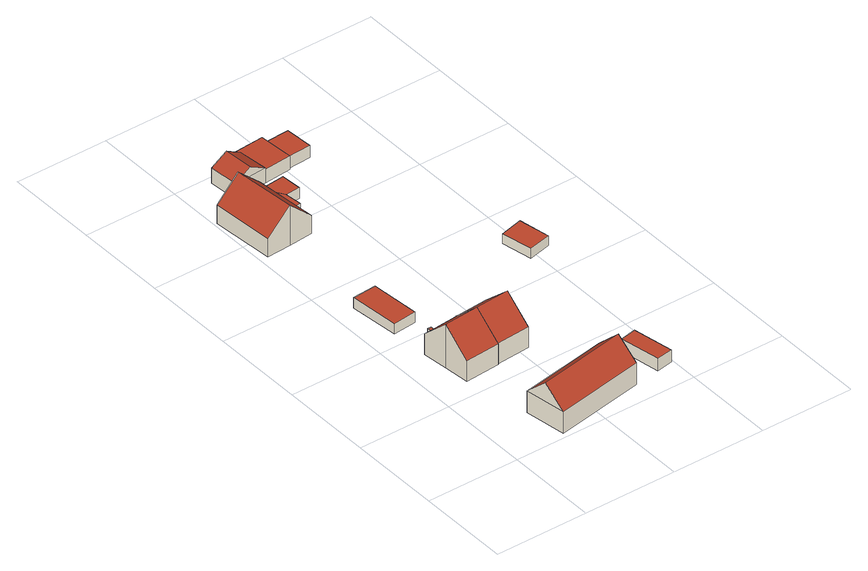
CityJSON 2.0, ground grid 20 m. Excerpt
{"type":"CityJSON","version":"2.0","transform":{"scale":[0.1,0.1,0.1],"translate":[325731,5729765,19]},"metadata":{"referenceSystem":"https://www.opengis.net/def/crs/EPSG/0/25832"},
"CityObjects":{
"building1":{"type":"Building","attributes":{"Geometrietyp2DReferenz":"3000","Gemeindeschluessel":"05170048","function":"31001_1010","roofType":"1000","measuredHeight":4.14},"address":[{"country":"Germany","locality":"Wesel","thoroughfareNumber":"9","thoroughfareName":"Am Damm"}],"geometry":[{"type":"Solid","lod":"2","boundaries":[[[[0,1,2,3]],[[4,5,1,0]],[[6,7,5,4]],[[3,2,7,6]],[[4,0,3,6]],[[1,5,7,2]]]],"semantics":{"surfaces":[{"type":"WallSurface"},{"type":"RoofSurface"},{"type":"GroundSurface"}],"values":[[0,0,0,0,1,2]]}}]},
"building2":{"type":"Building","attributes":{"Geometrietyp2DReferenz":"3000","Gemeindeschluessel":"05170048","function":"31001_1010","roofType":"3100","measuredHeight":9.67},"address":[{"country":"Germany","locality":"Wesel","thoroughfareNumber":"9","thoroughfareName":"Am Damm"}],"geometry":[{"type":"Solid","lod":"2","boundaries":[[[[8,9,10,11]],[[12,13,9,8]],[[14,15,13,12]],[[16,17,15,14]],[[18,19,17,16]],[[20,7,19,18]],[[21,5,7,20]],[[22,23,5,21]],[[24,25,23,22]],[[11,10,25,24]],[[24,22,21,20,18,16,11]],[[14,12,8,11,16]],[[9,13,15,17,19,7,5,23,25,10]]]],"semantics":{"surfaces":[{"type":"WallSurface"},{"type":"RoofSurface"},{"type":"GroundSurface"}],"values":[[0,0,0,0,0,0,0,0,0,0,1,1,2]]}}]},
"building3":{"type":"Building","attributes":{"Geometrietyp2DReferenz":"3000","Gemeindeschluessel":"05170048","function":"31001_1010","roofType":"3100","measuredHeight":9.05},"address":[{"country":"Germany","locality":"Wesel","thoroughfareNumber":"8","thoroughfareName":"Am Damm"}],"geometry":[{"type":"Solid","lod":"2","boundaries":[[[[26,27,28,29]],[[30,31,27,26]],[[32,33,31,30]],[[29,28,33,32]],[[26,34,30]],[[32,35,29]],[[29,35,34,26]],[[30,34,35,32]],[[27,31,33,28]]]],"semantics":{"surfaces":[{"type":"WallSurface"},{"type":"RoofSurface"},{"type":"GroundSurface"}],"values":[[0,0,0,0,0,0,1,1,2]]}}]},
"building4":{"type":"Building","attributes":{"Geometrietyp2DReferenz":"3000","Gemeindeschluessel":"05170048","function":"31001_2463","roofType":"1000","measuredHeight":2.37},"address":[{"country":"Germany","locality":"Wesel","thoroughfareNumber":"9","thoroughfareName":"Am Damm"}],"geometry":[{"type":"Solid","lod":"2","boundaries":[[[[36,37,38,39]],[[40,41,37,36]],[[42,43,41,40]],[[39,38,43,42]],[[40,36,39,42]],[[37,41,43,38]]]],"semantics":{"surfaces":[{"type":"WallSurface"},{"type":"RoofSurface"},{"type":"GroundSurface"}],"values":[[0,0,0,0,1,2]]}}]},
"building5":{"type":"Building","attributes":{"Geometrietyp2DReferenz":"3000","Gemeindeschluessel":"05170048","function":"31001_1010","roofType":"3100","measuredHeight":9.67},"address":[{"country":"Germany","locality":"Wesel","thoroughfareNumber":"9","thoroughfareName":"Am Damm"}],"geometry":[{"type":"Solid","lod":"2","boundaries":[[[[8,9,44,45]],[[46,25,9,8]],[[47,48,25,46]],[[45,44,48,47]],[[8,11,46]],[[47,49,45]],[[45,49,11,8]],[[46,11,49,47]],[[9,25,48,44]]]],"semantics":{"surfaces":[{"type":"WallSurface"},{"type":"RoofSurface"},{"type":"GroundSurface"}],"values":[[0,0,0,0,0,0,1,1,2]]}}]},
"building6":{"type":"Building","attributes":{"Geometrietyp2DReferenz":"3000","Gemeindeschluessel":"05170048","function":"31001_1010","roofType":"3100","measuredHeight":8.88},"address":[{"country":"Germany","locality":"Wesel","thoroughfareNumber":"10","thoroughfareName":"Am Damm"}],"geometry":[{"type":"Solid","lod":"2","boundaries":[[[[50,51,52,53]],[[54,55,51,50]],[[56,57,55,54]],[[58,59,57,56]],[[60,61,59,58]],[[62,63,61,60]],[[53,52,63,62]],[[62,60,58,56,53]],[[54,50,53,56]],[[51,55,57,59,61,63,52]]]],"semantics":{"surfaces":[{"type":"WallSurface"},{"type":"RoofSurface"},{"type":"GroundSurface"}],"values":[[0,0,0,0,0,0,0,1,1,2]]}}]},
"building7":{"type":"Building","attributes":{"Gemeindeschluessel":"05170048","Geometrietyp2DReferenz":"3000","function":"31001_1010"},"address":[{"country":"Germany","locality":"Wesel","thoroughfareNumber":"10","thoroughfareName":"Am Damm"}],"children":["building7-1","building7-2"]},
"building7-1":{"type":"BuildingPart","attributes":{"roofType":"1000","measuredHeight":2.39},"parents":["building7"],"geometry":[{"type":"Solid","lod":"2","boundaries":[[[[64,65,66,67]],[[68,69,59,70]],[[67,66,69,68]],[[70,64,67,68]],[[65,59,69,66]],[[64,70,59,65]]]],"semantics":{"surfaces":[{"type":"WallSurface"},{"type":"RoofSurface"},{"type":"GroundSurface"},{"type":"ClosureSurface"}],"values":[[0,0,0,1,2,3]]}}]},
"building7-2":{"type":"BuildingPart","attributes":{"roofType":"1000","measuredHeight":2.49},"parents":["building7"],"geometry":[{"type":"MultiSurface","lod":"2","boundaries":[[[71,61,72,73]],[[74,59,61,71]],[[73,72,65,75]],[[74,71,73,75]],[[61,59,65,72]],[[74,75,64,70]],[[65,59,70,64]]],"semantics":{"surfaces":[{"type":"WallSurface"},{"type":"RoofSurface"},{"type":"GroundSurface"},{"type":"ClosureSurface"}],"values":[0,0,0,1,2,0,3]}}]},
"building8":{"type":"Building","attributes":{"Geometrietyp2DReferenz":"3000","Gemeindeschluessel":"05170048","function":"31001_2723","roofType":"3100","measuredHeight":5.43},"address":[{"country":"Germany","locality":"Wesel","thoroughfareNumber":"10","thoroughfareName":"Am Damm"}],"geometry":[{"type":"Solid","lod":"2","boundaries":[[[[76,77,78,79]],[[80,81,77,76]],[[82,83,81,80]],[[79,78,83,82]],[[76,84,80]],[[82,85,79]],[[79,85,84,76]],[[80,84,85,82]],[[77,81,83,78]]]],"semantics":{"surfaces":[{"type":"WallSurface"},{"type":"RoofSurface"},{"type":"GroundSurface"}],"values":[[0,0,0,0,0,0,1,1,2]]}}]},
"building9":{"type":"Building","attributes":{"Geometrietyp2DReferenz":"3000","Gemeindeschluessel":"05170048","function":"31001_2463","roofType":"1000","measuredHeight":2.66},"address":[{"country":"Germany","locality":"Wesel","thoroughfareNumber":"8","thoroughfareName":"Am Damm"}],"geometry":[{"type":"Solid","lod":"2","boundaries":[[[[86,87,88,89]],[[90,91,87,86]],[[92,93,91,90]],[[89,88,93,92]],[[90,86,89,92]],[[87,91,93,88]]]],"semantics":{"surfaces":[{"type":"WallSurface"},{"type":"RoofSurface"},{"type":"GroundSurface"}],"values":[[0,0,0,0,1,2]]}}]},
"building10":{"type":"Building","attributes":{"Geometrietyp2DReferenz":"3000","Gemeindeschluessel":"05170048","function":"31001_2723","roofType":"1000","measuredHeight":2.97},"address":[{"country":"Germany","locality":"Wesel","thoroughfareNumber":"10","thoroughfareName":"Am Damm"}],"geometry":[{"type":"Solid","lod":"2","boundaries":[[[[94,95,96,97]],[[98,99,95,94]],[[100,83,99,98]],[[101,81,83,100]],[[97,96,81,101]],[[100,98,94,97,101]],[[95,99,83,81,96]]]],"semantics":{"surfaces":[{"type":"WallSurface"},{"type":"RoofSurface"},{"type":"GroundSurface"}],"values":[[0,0,0,0,0,1,2]]}}]},
"building11":{"type":"Building","attributes":{"Geometrietyp2DReferenz":"3000","Gemeindeschluessel":"05170048","function":"51009_1610","roofType":"1000","measuredHeight":2.71},"geometry":[{"type":"Solid","lod":"2","boundaries":[[[[102,103,104,105]],[[106,107,103,102]],[[108,109,107,106]],[[105,104,109,108]],[[106,102,105,108]],[[103,107,109,104]]]],"semantics":{"surfaces":[{"type":"WallSurface"},{"type":"RoofSurface"},{"type":"GroundSurface"}],"values":[[0,0,0,0,1,2]]}}]},
"building12":{"type":"Building","attributes":{"Geometrietyp2DReferenz":"3000","Gemeindeschluessel":"05170048","function":"31001_2463","roofType":"1000","measuredHeight":2.23},"address":[{"country":"Germany","locality":"Wesel","thoroughfareNumber":"9","thoroughfareName":"Am Damm"}],"geometry":[{"type":"Solid","lod":"2","boundaries":[[[[110,111,112,113]],[[114,115,111,110]],[[116,117,115,114]],[[113,112,117,116]],[[114,110,113,116]],[[111,115,117,112]]]],"semantics":{"surfaces":[{"type":"WallSurface"},{"type":"RoofSurface"},{"type":"GroundSurface"}],"values":[[0,0,0,0,1,2]]}}]}
},
"vertices":[
[83,358,47],[83,358,5],[75,358,5],[75,358,47],[84,347,47],[84,347,5],[76,346,47],[76,346,5],
[144,242,51],[144,242,5],[139,296,5],[139,296,102],[144,241,51],[144,241,5],[69,235,51],[69,235,5],[64,290,102],[64,290,5],[58,345,51],[58,345,5],[76,346,51],[84,347,51],[134,352,51],[134,352,5],[134,351,52],[134,351,5],
[109,5,55],[109,5,7],[301,40,7],[301,40,55],[95,94,55],[95,94,7],[286,128,55],[286,128,7],[102,49,97],[294,84,97],
[95,537,27],[95,537,4],[43,533,4],[43,533,27],[104,432,27],[104,432,4],[53,427,27],[53,427,4],
[217,247,5],[217,247,51],[134,351,51],[206,357,51],[206,357,5],[212,302,102],
[15,746,45],[15,746,4],[67,750,4],[67,750,93],[4,881,45],[4,881,4],[55,885,93],[55,885,4],[107,889,45],[107,889,4],[114,808,45],[114,808,4],[119,754,45],[119,754,4],
[134,848,28],[134,848,4],[166,850,4],[166,850,28],[163,894,28],[163,894,4],[107,889,28],
[114,808,29],[138,810,4],[138,810,29],[107,889,29],[134,848,29],
[70,982,38],[70,982,4],[75,917,4],[75,917,38],[139,987,38],[139,987,4],[146,923,38],[146,923,4],[105,984,58],[110,920,58],
[378,145,31],[378,145,4],[343,138,4],[343,138,31],[394,58,31],[394,58,4],[359,52,31],[359,52,4],
[200,1003,34],[200,1003,4],[138,998,4],[138,998,34],[206,928,34],[206,928,4],[146,923,34],[139,987,34],
[258,937,28],[258,937,1],[254,997,1],[254,997,28],[206,934,28],[206,934,1],[201,994,28],[201,994,1],
[433,467,25],[433,467,3],[420,534,3],[420,534,25],[385,456,25],[385,456,3],[371,522,25],[371,522,3]
]}
